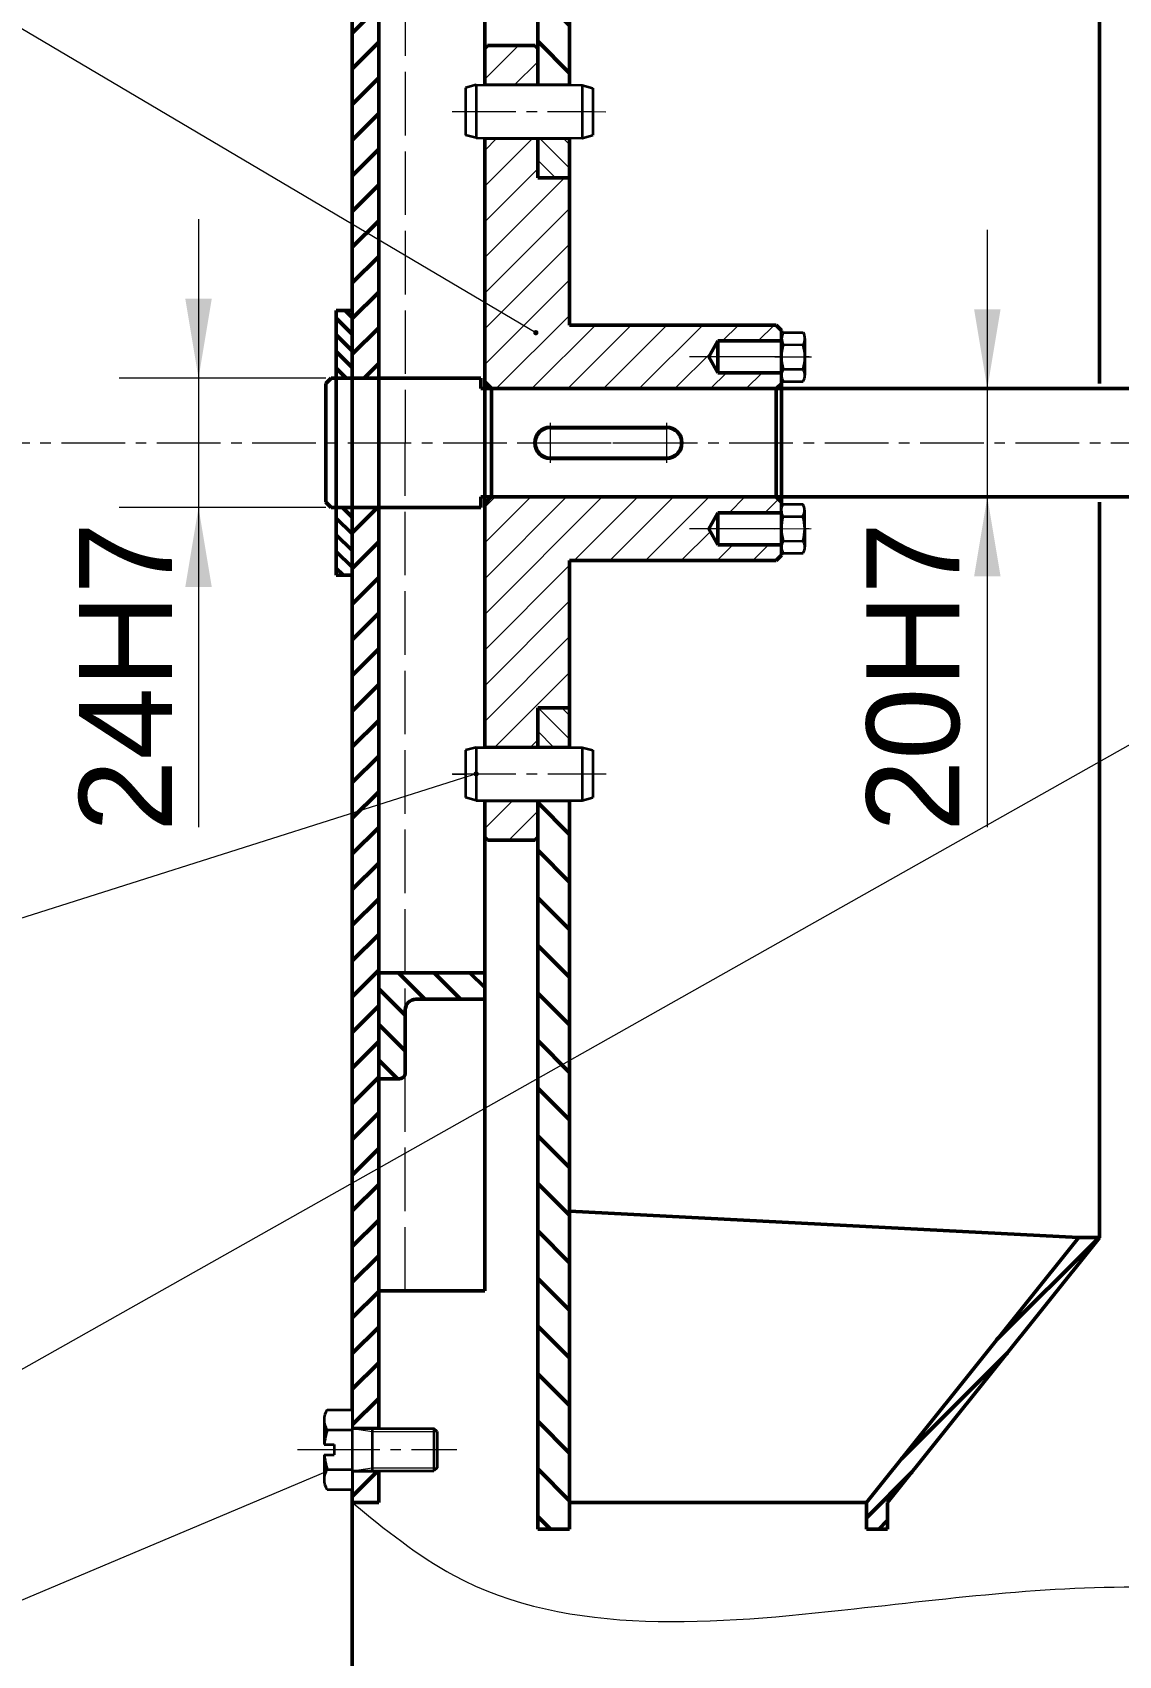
# Model space of a CAD drawing. Header units: millimetres. Extents: x 205 to 2583, y 885 to 2567.
# Drawn here: x 1344.1 to 1549, y 1731.3 to 2037.6 of the extents above; entities that cross this region are included whole.
import ezdxf

# ---------------------------------------------------------------- set-up
doc = ezdxf.new("R2010")
doc.units = ezdxf.units.MM
for name, pattern in [('ACAD_ISO02W100', [15, 12, -3]), ('CENTER', [50.8, 31.75, -6.35, 6.35, -6.35]), ('点画线', [18, 12, -2, 2, -2])]:
    doc.linetypes.add(name, pattern=pattern)
doc.layers.get('0').update_dxf_attribs({"lineweight": 18})
for name, color, linetype, lineweight in [('中心线层', 1, '点画线', 18), ('尺寸线层', 3, 'Continuous', 18), ('点划线', 1, 'CENTER', 18), ('粗实线', 7, 'Continuous', 50), ('粗实线层', 7, 'Continuous', 35), ('细实线层', 7, 'Continuous', 18), ('虚线', 2, 'ACAD_ISO02W100', 18)]:
    doc.layers.add(name, color=color, linetype=linetype, lineweight=lineweight)
doc.styles.get("Standard").update_dxf_attribs({"font": ''})
doc.styles.add('标准', font='', dxfattribs={"width": 0.667})
doc.styles.get('Standard').set_extended_font_data('arial')
doc.styles.get('标准').set_extended_font_data('宋体')
doc.dimstyles.new('工程图样式', dxfattribs={"dimscale": 5, "dimtxt": 3.5, "dimasz": 3, "dimexe": 3, "dimexo": 1, "dimgap": 1, "dimtad": 1, "dimdsep": 46, "dimtxsty": 'Standard', "dimcen": 1.5, "dimdle": 6, "dimaunit": 1, "dimadec": 0, "dimazin": 0, "dimtfac": 1, "dimtmove": 0, "dimatfit": 3, "dimfxl": 1, "dimtolj": 1, "dimarcsym": 0})
doc.dimstyles.new('角度标注', dxfattribs={"dimscale": 5, "dimtxt": 3.5, "dimasz": 3, "dimexe": 3, "dimexo": 1, "dimgap": 1, "dimtad": 1, "dimtih": 1, "dimtoh": 1, "dimdsep": 46, "dimtxsty": 'Standard', "dimcen": 1.5, "dimdle": 6, "dimaunit": 1, "dimadec": 0, "dimazin": 0, "dimtfac": 1, "dimtmove": 0, "dimatfit": 3, "dimfxl": 1, "dimtolj": 1, "dimarcsym": 0})
pattern_1 = [(135, (0, 0), (-1.5715448, -1.5715448), [])]
pattern_2 = [(45, (0, 0), (-3.367596, 3.367596), [])]
pattern_3 = [(135, (0, 0), (-3.367596, -3.367596), [])]
pattern_4 = [(135, (0, 0), (-4.490128, -4.490128), [])]
pattern_5 = [(135, (0, 0), (-2.245064, -2.245064), [])]

# ---------------------------------------------------------------- blocks, each defined once
blk = doc.blocks.new('*X8')
at = {"layer": '尺寸线层', "linetype": 'Continuous'}
for points in [[(1394.4, 1442.94), (1409.4, 1445.44), (1409.4, 1440.44)], [(2119.4, 1442.94), (2104.4, 1445.44), (2104.4, 1440.44)]]:
    blk.add_hatch(color=0, dxfattribs=at).paths.add_polyline_path(points, flags=0)
at = {"layer": '尺寸线层', "color": 0, "linetype": 'Continuous'}
for p, q in [((2119.4, 1955.18), (2119.4, 1427.94)), ((1394.4, 1525.18), (1394.4, 1427.94)), ((1394.4, 1442.94), (2119.4, 1442.94))]:
    blk.add_line(p, q, dxfattribs=at)
at = {"layer": '尺寸线层', "color": 0, "insert": (1756.9, 1456.87), "char_height": 17.5, "width": 76.8826, "attachment_point": 5}
blk.add_mtext('720', dxfattribs=at)
blk = doc.blocks.new('_CAXARROW')
blk.add_hatch(color=0).paths.add_polyline_path([(0, 0), (-1, 0.125), (-1, -0.125)], flags=0)
blk = doc.blocks.new('*X9')
at = {"layer": '中心线层', "linetype": '点画线', "lineweight": 18}
blk.add_line((-2.5, 0), (26.5, 0), dxfattribs=at)
at = {"layer": '粗实线层'}
for p, q in [((2, 5), (0, 4.46)), ((0, 4.46), (0, -4.46)), ((2, 5), (2, -5)), ((2, 5), (22, 5)), ((22, 5), (22, -5)), ((22, 5), (24, 4.46)), ((24, 4.46), (24, -4.46)), ((2, -5), (0, -4.46)), ((2, -5), (22, -5)), ((22, -5), (24, -4.46))]:
    blk.add_line(p, q, dxfattribs=at)
blk = doc.blocks.new('*X10')
at = {"layer": '中心线层', "linetype": '点画线', "lineweight": 18}
blk.add_line((-2.5, 0), (26.5, 0), dxfattribs=at)
at = {"layer": '粗实线层'}
for p, q in [((2, 5), (0, 4.46)), ((0, 4.46), (0, -4.46)), ((2, 5), (2, -5)), ((2, 5), (22, 5)), ((22, 5), (22, -5)), ((22, 5), (24, 4.46)), ((24, 4.46), (24, -4.46)), ((2, -5), (0, -4.46)), ((2, -5), (22, -5)), ((22, -5), (24, -4.46))]:
    blk.add_line(p, q, dxfattribs=at)
blk = doc.blocks.new('*X17')
at = {"layer": '中心线层'}
blk.add_line((0, -1.25), (0, 5.65), dxfattribs=at)
at = {"layer": '粗实线层'}
for p, q in [((-4.62, 0.31), (-4.62, 4.09)), ((-3.46, 4.4), (3.46, 4.4)), ((-2.31, 0.31), (-2.31, 4.09)), ((2.31, 0.31), (2.31, 4.09)), ((4.62, 0.31), (4.62, 4.09)), ((-3.46, 0), (3.46, 0))]:
    blk.add_line(p, q, dxfattribs=at)
for centre, radius, start, end in [((-3.46, 2.09), 2.31, 60, 120), ((0, -4.37), 8.77, 74.7385, 105.2615), ((3.46, 2.09), 2.31, 60, 120), ((-3.46, 2.31), 2.31, 240, 300), ((0, 8.77), 8.77, 254.7385, 285.2615), ((3.46, 2.31), 2.31, 240, 300)]:
    blk.add_arc(centre, radius, start, end, dxfattribs=at)
blk = doc.blocks.new('*X18')
at = {"layer": '中心线层'}
blk.add_line((0, -1.25), (0, 5.65), dxfattribs=at)
at = {"layer": '粗实线层'}
for p, q in [((-4.62, 0.31), (-4.62, 4.09)), ((-3.46, 4.4), (3.46, 4.4)), ((-2.31, 0.31), (-2.31, 4.09)), ((2.31, 0.31), (2.31, 4.09)), ((4.62, 0.31), (4.62, 4.09)), ((-3.46, 0), (3.46, 0))]:
    blk.add_line(p, q, dxfattribs=at)
for centre, radius, start, end in [((-3.46, 2.09), 2.31, 60, 120), ((0, -4.37), 8.77, 74.7385, 105.2615), ((3.46, 2.09), 2.31, 60, 120), ((-3.46, 2.31), 2.31, 240, 300), ((0, 8.77), 8.77, 254.7385, 285.2615), ((3.46, 2.31), 2.31, 240, 300)]:
    blk.add_arc(centre, radius, start, end, dxfattribs=at)
blk = doc.blocks.new('*X30')
at = {"layer": '细实线层', "lineweight": 18}
h = blk.add_hatch(color=0, dxfattribs=at)
edge = h.paths.add_edge_path(flags=0)
edge.add_arc((0, 0), 0.5, 0, 360)
at = {"layer": '细实线层', "color": 0}
for p, q in [((-109.66, 64.78), (-149.66, 64.78)), ((0, 0), (-109.66, 64.78))]:
    blk.add_line(p, q, dxfattribs=at)
at = {"layer": '细实线层', "color": 0, "lineweight": 18, "insert": (-129.66, 69.58), "char_height": 19.777, "width": 70.4, "attachment_point": 8, "line_spacing_factor": 1.15057, "style": '标准'}
blk.add_mtext('\\T1.1;6', dxfattribs=at)
blk = doc.blocks.new('*X31')
at = {"layer": '细实线层', "lineweight": 18}
h = blk.add_hatch(color=0, dxfattribs=at)
edge = h.paths.add_edge_path(flags=0)
edge.add_arc((0, 0), 0.5, 0, 360)
at = {"layer": '细实线层', "color": 0}
for p, q in [((0, 0), (-98.39, -31.22)), ((-98.39, -31.22), (-138.39, -31.22))]:
    blk.add_line(p, q, dxfattribs=at)
at = {"layer": '细实线层', "color": 0, "lineweight": 18, "insert": (-118.39, -26.42), "char_height": 19.553, "width": 70.4, "attachment_point": 8, "line_spacing_factor": 1.15057, "style": '标准'}
blk.add_mtext('\\T1.1;7', dxfattribs=at)
blk = doc.blocks.new('*X32')
at = {"layer": '细实线层', "lineweight": 18}
h = blk.add_hatch(color=0, dxfattribs=at)
edge = h.paths.add_edge_path(flags=0)
edge.add_arc((0, 0), 0.5, 0, 360)
at = {"layer": '细实线层', "color": 0}
for p, q in [((0, 0), (-294.01, -165.76)), ((-294.01, -165.76), (-334.01, -165.76))]:
    blk.add_line(p, q, dxfattribs=at)
at = {"layer": '细实线层', "color": 0, "lineweight": 18, "insert": (-314.01, -160.96), "char_height": 19.777, "width": 70.4, "attachment_point": 8, "line_spacing_factor": 1.15057, "style": '标准'}
blk.add_mtext('\\T1.1;8', dxfattribs=at)
blk = doc.blocks.new('*X33')
at = {"layer": '细实线层', "lineweight": 18}
h = blk.add_hatch(color=0, dxfattribs=at)
edge = h.paths.add_edge_path(flags=0)
edge.add_arc((0, 0), 0.5, 0, 360)
at = {"layer": '细实线层', "color": 0}
for p, q in [((0, 0), (-80.01, -33.74)), ((-80.01, -33.74), (-120.01, -33.74))]:
    blk.add_line(p, q, dxfattribs=at)
at = {"layer": '细实线层', "color": 0, "lineweight": 18, "insert": (-100.01, -28.94), "char_height": 19.777, "width": 70.4, "attachment_point": 8, "line_spacing_factor": 1.15057, "style": '标准'}
blk.add_mtext('\\T1.1;9', dxfattribs=at)
blk = doc.blocks.new('*X34')
at = {"layer": '尺寸线层', "linetype": 'Continuous'}
for points in [[(1375.41, 1972.4), (1377.91, 1987.4), (1372.91, 1987.4)], [(1375.41, 1947.96), (1377.91, 1932.96), (1372.91, 1932.96)]]:
    blk.add_hatch(color=0, dxfattribs=at).paths.add_polyline_path(points, flags=0)
at = {"layer": '尺寸线层', "color": 0, "linetype": 'Continuous'}
for p, q in [((1375.41, 2002.4), (1375.41, 1887.68)), ((1399.4, 1972.4), (1360.41, 1972.4)), ((1399.4, 1947.96), (1360.41, 1947.96))]:
    blk.add_line(p, q, dxfattribs=at)
at = {"layer": '尺寸线层', "color": 0, "insert": (1361.63, 1916), "char_height": 17.5, "width": 113.2431, "attachment_point": 5, "rotation": 90}
blk.add_mtext('24H7', dxfattribs=at)
blk = doc.blocks.new('*X35')
at = {"layer": '尺寸线层', "linetype": 'Continuous'}
for points in [[(1524.23, 1970.4), (1526.73, 1985.4), (1521.73, 1985.4)], [(1524.23, 1949.96), (1526.73, 1934.96), (1521.73, 1934.96)]]:
    blk.add_hatch(color=0, dxfattribs=at).paths.add_polyline_path(points, flags=0)
at = {"layer": '尺寸线层', "color": 0, "linetype": 'Continuous'}
for p, q in [((1524.23, 2000.4), (1524.23, 1887.68)), ((1489.4, 1970.4), (1539.23, 1970.4)), ((1489.4, 1949.96), (1539.23, 1949.96))]:
    blk.add_line(p, q, dxfattribs=at)
at = {"layer": '尺寸线层', "color": 0, "insert": (1510.3, 1916), "char_height": 17.5, "width": 113.2431, "attachment_point": 5, "rotation": 90}
blk.add_mtext('20H7', dxfattribs=at)
blk = doc.blocks.new('*X36')
at = {"layer": '中心线层'}
blk.add_line((-6.8, 0), (17.5, 0), dxfattribs=at)
at = {"layer": '粗实线层'}
for p, q in [((-4.7, 7.51), (0, 7.51)), ((0, 7.51), (0, -7.51)), ((-5.3, 5.63), (-5.3, 1)), ((-4.7, 3.75), (0, 3.75)), ((0, 4), (15.4, 4)), ((3.75, 4), (3.75, -4)), ((16, 3.4), (15.4, 4)), ((15.4, 4), (15.4, -4)), ((16, 3.4), (16, -3.4)), ((-5.3, 1), (-3.4, 1)), ((-3.4, 1), (-3.4, -1)), ((-5.3, -1), (-3.4, -1)), ((-5.3, -1), (-5.3, -5.63)), ((-4.7, -3.75), (0, -3.75)), ((0, -4), (15.4, -4)), ((16, -3.4), (15.4, -4)), ((-4.7, -7.51), (0, -7.51))]:
    blk.add_line(p, q, dxfattribs=at)
for centre, radius, start, end in [((-2.07, 5.63), 3.23, 144.43, 215.57), ((6.7, 0), 12, 161.7761, 175.2198), ((6.7, 0), 12, 184.7802, 198.2239), ((-2.07, -5.63), 3.23, 144.43, 215.57)]:
    blk.add_arc(centre, radius, start, end, dxfattribs=at)
at = {"layer": '细实线层'}
for p, q in [((0, 4), (3.75, 3.4)), ((3.75, 3.4), (16, 3.4)), ((0, -4), (3.75, -3.4)), ((3.75, -3.4), (16, -3.4))]:
    blk.add_line(p, q, dxfattribs=at)
blk = doc.blocks.new('*X38')
at = {"layer": '中心线层'}
for p, q in [((3, 3.75), (3, -3.75)), ((25, -3.75), (25, 3.75))]:
    blk.add_line(p, q, dxfattribs=at)
at = {"layer": '中心线层', "linetype": '点画线', "lineweight": 18}
blk.add_line((-1.5, 0), (29.5, 0), dxfattribs=at)
at = {"layer": '粗实线层'}
for p, q in [((3, 3), (25, 3)), ((3, 2.75), (25, 2.75)), ((3, -2.75), (25, -2.75)), ((3, -3), (25, -3))]:
    blk.add_line(p, q, dxfattribs=at)
for centre, radius, start, end in [((3, 0), 3, 90, 270), ((3, 0), 2.75, 90, 270), ((25, 0), 3, 270, 90), ((25, 0), 2.75, 270, 90)]:
    blk.add_arc(centre, radius, start, end, dxfattribs=at)

msp = doc.modelspace()

# ---------------------------------------------------------------- hatches: boundary and pattern name
at = {"layer": '点划线'}
h = msp.add_hatch(dxfattribs=at)
h.set_pattern_fill('ANSI31', color=3, style=0, pattern_type=0)
h.set_pattern_definition(pattern_5)
h.paths.add_polyline_path([(1439.405, 2010.182), (1445.405, 2010.182), (1445.405, 2017.682), (1439.405, 2017.682)], flags=0)
h = msp.add_hatch(dxfattribs=at)
h.set_pattern_fill('ANSI31', color=3, style=0, pattern_type=0)
h.set_pattern_definition(pattern_5)
h.paths.add_polyline_path([(1445.405, 1910.182), (1439.405, 1910.182), (1439.405, 1902.682), (1445.405, 1902.682)], flags=0)
at = {"layer": '粗实线'}
h = msp.add_hatch(dxfattribs=at)
h.set_pattern_fill('ANSI31', color=3, style=0, pattern_type=0)
h.set_pattern_definition(pattern_4)
h.paths.add_polyline_path([(1445.405, 2165.182), (1439.405, 2165.182), (1439.405, 2035.182), (1439.405, 2034.682), (1439.405, 2027.682), (1445.405, 2027.682)], flags=0)
h = msp.add_hatch(dxfattribs=at)
h.set_pattern_fill('ANSI31', color=3, style=0, pattern_type=0)
h.set_pattern_definition(pattern_2)
h.paths.add_polyline_path([(1409.405, 2146.182), (1404.405, 2146.182), (1404.405, 1980.182), (1404.405, 1972.404), (1409.405, 1972.404), (1409.405, 1980.182)], flags=0)
h = msp.add_hatch(dxfattribs=at)
h.set_pattern_fill('ANSI31', color=3, style=0, pattern_type=0)
h.set_pattern_definition(pattern_1)
h.paths.add_polyline_path([(1404.405, 1985.182), (1401.405, 1985.182), (1401.405, 1972.404), (1404.405, 1972.404)], flags=0)
h = msp.add_hatch(dxfattribs=at)
h.set_pattern_fill('ANSI31', color=3, style=0, pattern_type=0)
h.set_pattern_definition(pattern_1)
h.paths.add_polyline_path([(1404.405, 1947.961), (1401.405, 1947.961), (1401.405, 1935.182), (1404.405, 1935.182), (1404.405, 1940.182)], flags=0)
h = msp.add_hatch(dxfattribs=at)
h.set_pattern_fill('ANSI31', color=3, style=0, pattern_type=0)
h.set_pattern_definition(pattern_2)
h.paths.add_polyline_path([(1409.405, 1940.182), (1409.405, 1947.961), (1404.405, 1947.961), (1404.405, 1940.182), (1404.405, 1774.182), (1409.405, 1774.182)], flags=0)
h = msp.add_hatch(dxfattribs=at)
h.set_pattern_fill('ANSI31', color=3, style=0, pattern_type=0)
h.set_pattern_definition(pattern_4)
h.paths.add_polyline_path([(1445.405, 1755.182), (1439.405, 1755.182), (1439.405, 1885.182), (1439.405, 1885.682), (1439.405, 1892.682), (1445.405, 1892.682)], flags=0)
h = msp.add_hatch(dxfattribs=at)
h.set_pattern_fill('ANSI31', color=3, style=0, pattern_type=0)
h.set_pattern_definition(pattern_3)
edge = h.paths.add_edge_path(flags=0)
edge.add_line((1414.405, 1860.182), (1409.405, 1860.182))
edge.add_line((1409.405, 1860.182), (1409.405, 1840.182))
edge.add_line((1409.405, 1840.182), (1413.405, 1840.182))
edge.add_arc((1413.405, 1841.182), 1, 269.99999, 360.00192)
edge.add_line((1414.405, 1841.182), (1414.405, 1860.182))
h = msp.add_hatch(dxfattribs=at)
h.set_pattern_fill('ANSI31', color=3, style=0, pattern_type=0)
h.set_pattern_definition(pattern_3)
edge = h.paths.add_edge_path(flags=0)
edge.add_line((1429.405, 1860.182), (1414.405, 1860.182))
edge.add_line((1414.405, 1860.182), (1414.405, 1853.182))
edge.add_arc((1416.405, 1853.182), 2, 90, 180, ccw=False)
edge.add_line((1416.405, 1855.182), (1429.405, 1855.182))
edge.add_line((1429.405, 1855.182), (1429.405, 1860.182))
h = msp.add_hatch(dxfattribs=at)
h.set_pattern_fill('ANSI31', color=3, style=0, pattern_type=0)
h.paths.add_polyline_path([(1545.405, 1810.182), (1545.405, 1810.249), (1541.458, 1810.249), (1541.405, 1810.182), (1501.405, 1760.182), (1501.405, 1755.182), (1505.405, 1755.182), (1505.405, 1760.182)], flags=0)
h = msp.add_hatch(dxfattribs=at)
h.set_pattern_fill('ANSI31', color=3, style=0, pattern_type=0)
h.set_pattern_definition(pattern_2)
h.paths.add_polyline_path([(1409.405, 1800.182), (1404.405, 1800.182), (1404.405, 1774.182), (1409.405, 1774.182)], flags=0)
h = msp.add_hatch(dxfattribs=at)
h.set_pattern_fill('ANSI31', color=3, style=0, pattern_type=0)
h.set_pattern_definition(pattern_2)
h.paths.add_polyline_path([(1409.405, 1766.182), (1404.405, 1766.182), (1404.405, 1760.182), (1409.405, 1760.182)], flags=0)
at = {"layer": '虚线'}
h = msp.add_hatch(dxfattribs=at)
h.set_pattern_fill('ANSI31', color=3, style=0, pattern_type=0)
h.set_pattern_definition(pattern_2)
h.paths.add_polyline_path([(1439.405, 2034.682), (1438.905, 2035.182), (1429.905, 2035.182), (1429.405, 2034.682), (1429.405, 2027.682), (1439.405, 2027.682)], flags=0)
h = msp.add_hatch(dxfattribs=at)
h.set_pattern_fill('ANSI31', color=3, style=0, pattern_type=0)
h.set_pattern_definition(pattern_2)
h.paths.add_polyline_path([(1445.405, 2010.182), (1439.405, 2010.182), (1439.405, 2017.682), (1429.405, 2017.682), (1429.405, 1971.682), (1430.683, 1970.404), (1445.405, 1970.404), (1484.405, 1970.404), (1485.405, 1971.404), (1485.405, 1973.404), (1473.405, 1973.404), (1471.673, 1976.404), (1473.405, 1979.404), (1485.405, 1979.404), (1485.405, 1981.404), (1484.405, 1982.404), (1445.405, 1982.404)], flags=0)
h = msp.add_hatch(dxfattribs=at)
h.set_pattern_fill('ANSI31', color=3, style=0, pattern_type=0)
h.set_pattern_definition(pattern_2)
h.paths.add_polyline_path([(1445.405, 1910.182), (1439.405, 1910.182), (1439.405, 1902.682), (1429.405, 1902.682), (1429.405, 1948.682), (1430.683, 1949.961), (1445.405, 1949.961), (1484.405, 1949.961), (1485.405, 1948.961), (1485.405, 1946.961), (1473.405, 1946.961), (1471.673, 1943.961), (1473.405, 1940.961), (1485.405, 1940.961), (1485.405, 1938.961), (1484.405, 1937.961), (1445.405, 1937.961)], flags=0)
h = msp.add_hatch(dxfattribs=at)
h.set_pattern_fill('ANSI31', color=3, style=0, pattern_type=0)
h.set_pattern_definition(pattern_2)
h.paths.add_polyline_path([(1439.405, 1892.682), (1429.405, 1892.682), (1429.405, 1885.682), (1429.905, 1885.182), (1438.905, 1885.182), (1439.405, 1885.682)], flags=0)

# ---------------------------------------------------------------- linework, layer by layer
at = {"layer": '中心线层'}
msp.add_line((1115.554, 1960.182), (2412.232, 1960.182), dxfattribs=at)
at = {"layer": '点划线'}
for p, q in [((1423.336, 2022.682), (1447.558, 2022.682)), ((1490.611, 1976.404), (1468.048, 1976.404)), ((1490.611, 1943.961), (1468.048, 1943.961)), ((1423.336, 1897.682), (1447.558, 1897.682)), ((1394.062, 1770.182), (1424.163, 1770.182))]:
    msp.add_line(p, q, dxfattribs=at)
at = {"layer": '粗实线'}
for p, q in [((1404.405, 2260.182), (1404.405, 1540.183)), ((1439.405, 2165.182), (1439.405, 2035.182)), ((1445.405, 2165.182), (1445.405, 2010.182)), ((1404.405, 2160.182), (1404.405, 1980.182)), ((1409.405, 2160.182), (1409.405, 1980.182)), ((1429.405, 2120.182), (1429.405, 1800.182)), ((1545.405, 1971.404), (1545.405, 2110.182)), ((1429.405, 2034.682), (1429.905, 2035.182)), ((1429.405, 2034.682), (1429.405, 1960.182)), ((1438.905, 2035.182), (1429.905, 2035.182)), ((1438.905, 2035.182), (1439.405, 2034.682)), ((1439.405, 2035.182), (1439.405, 2034.682)), ((1439.405, 2034.682), (1439.405, 2010.182)), ((1439.405, 2034.682), (1439.405, 2010.182)), ((1439.405, 2027.682), (1429.405, 2027.682)), ((1439.405, 2027.682), (1445.405, 2027.682)), ((1429.405, 2017.682), (1439.405, 2017.682)), ((1439.405, 2017.682), (1445.405, 2017.682)), ((1439.405, 2010.182), (1445.405, 2010.182)), ((1445.405, 1982.404), (1445.405, 2010.182)), ((1445.405, 1982.404), (1445.405, 2010.182)), ((1404.405, 1985.182), (1401.405, 1985.182)), ((1401.405, 1985.182), (1401.405, 1935.182)), ((1404.405, 1960.182), (1404.405, 1985.182)), ((1445.405, 1982.404), (1484.405, 1982.404)), ((1484.405, 1982.404), (1485.405, 1981.404)), ((1404.405, 1980.182), (1404.405, 1960.182)), ((1409.405, 1980.182), (1409.405, 1940.182)), ((1429.405, 1980.182), (1429.405, 1960.182)), ((1471.673, 1976.404), (1473.405, 1979.404)), ((1485.405, 1979.404), (1473.405, 1979.404)), ((1473.405, 1979.404), (1473.405, 1973.404)), ((1485.405, 1981.404), (1485.405, 1977.581)), ((1485.405, 1981.404), (1485.405, 1976.404)), ((1485.405, 1976.404), (1485.405, 1979.404)), ((1471.673, 1976.404), (1473.405, 1973.404)), ((1485.405, 1977.581), (1485.405, 1971.404)), ((1473.405, 1973.404), (1485.405, 1973.404)), ((1400.405, 1972.404), (1399.405, 1971.404)), ((1399.405, 1971.404), (1399.405, 1948.961)), ((1401.405, 1972.404), (1400.405, 1972.404)), ((1428.683, 1972.404), (1401.405, 1972.404)), ((1428.683, 1970.404), (1428.683, 1972.404)), ((1430.683, 1970.404), (1428.683, 1970.404)), ((1429.405, 1971.682), (1430.683, 1970.404)), ((1430.683, 1970.404), (1445.405, 1970.404)), ((1430.683, 1970.404), (1430.683, 1960.182)), ((1445.405, 1970.404), (1484.405, 1970.404)), ((1484.405, 1970.404), (1485.405, 1971.404)), ((1484.405, 1970.404), (1484.405, 1960.182)), ((1484.405, 1970.404), (1995.405, 1970.404)), ((1485.405, 1971.404), (1485.405, 1970.404)), ((1485.405, 1970.404), (1485.405, 1960.182)), ((1404.405, 1940.182), (1404.405, 1960.182)), ((1429.405, 1940.182), (1429.405, 1960.182)), ((1429.405, 1885.682), (1429.405, 1960.182)), ((1430.683, 1949.961), (1430.683, 1960.182)), ((1484.405, 1949.961), (1484.405, 1960.182)), ((1485.405, 1949.961), (1485.405, 1960.182)), ((1400.405, 1947.961), (1399.405, 1948.961)), ((1430.683, 1949.961), (1428.683, 1949.961)), ((1428.683, 1949.961), (1428.683, 1947.961)), ((1429.405, 1948.682), (1430.683, 1949.961)), ((1430.683, 1949.961), (1445.405, 1949.961)), ((1445.405, 1949.961), (1484.405, 1949.961)), ((1484.405, 1949.961), (1485.405, 1948.961)), ((1484.405, 1949.961), (1995.405, 1949.961)), ((1485.405, 1948.961), (1485.405, 1949.961)), ((1485.405, 1942.784), (1485.405, 1948.961)), ((1545.405, 1948.961), (1545.405, 1810.182)), ((1401.405, 1947.961), (1400.405, 1947.961)), ((1428.683, 1947.961), (1401.405, 1947.961)), ((1471.673, 1943.961), (1473.405, 1946.961)), ((1473.405, 1940.961), (1473.405, 1946.961)), ((1473.405, 1946.961), (1485.405, 1946.961)), ((1471.673, 1943.961), (1473.405, 1940.961)), ((1485.405, 1938.961), (1485.405, 1943.961)), ((1485.405, 1943.961), (1485.405, 1940.961)), ((1485.405, 1938.961), (1485.405, 1942.784)), ((1404.405, 1760.182), (1404.405, 1940.182)), ((1409.405, 1760.182), (1409.405, 1940.182)), ((1485.405, 1940.961), (1473.405, 1940.961)), ((1484.405, 1937.961), (1485.405, 1938.961)), ((1445.405, 1937.961), (1445.405, 1910.182)), ((1445.405, 1937.961), (1445.405, 1910.182)), ((1445.405, 1937.961), (1484.405, 1937.961)), ((1401.405, 1935.182), (1404.405, 1935.182)), ((1439.405, 1885.682), (1439.405, 1910.182)), ((1439.405, 1885.682), (1439.405, 1910.182)), ((1439.405, 1910.182), (1445.405, 1910.182)), ((1445.405, 1910.182), (1445.405, 1755.182)), ((1429.405, 1902.682), (1439.405, 1902.682)), ((1439.405, 1902.682), (1445.405, 1902.682)), ((1439.405, 1892.682), (1429.405, 1892.682)), ((1439.405, 1892.682), (1445.405, 1892.682)), ((1429.405, 1885.682), (1429.905, 1885.182)), ((1438.905, 1885.182), (1429.905, 1885.182)), ((1438.905, 1885.182), (1439.405, 1885.682)), ((1439.405, 1885.182), (1439.405, 1885.682)), ((1439.405, 1755.182), (1439.405, 1885.182)), ((1414.405, 1860.182), (1409.405, 1860.182)), ((1414.405, 1860.182), (1429.405, 1860.182)), ((1414.405, 1853.182), (1414.405, 1841.182)), ((1416.405, 1855.182), (1429.405, 1855.182)), ((1409.405, 1840.182), (1413.405, 1840.182)), ((1445.405, 1815.214), (1541.458, 1810.249)), ((1541.405, 1810.182), (1501.405, 1760.182)), ((1505.405, 1760.182), (1545.405, 1810.182)), ((1541.405, 1810.182), (1541.458, 1810.249)), ((1541.458, 1810.249), (1545.405, 1810.249)), ((1409.405, 1800.182), (1429.405, 1800.182)), ((1404.405, 1774.182), (1409.405, 1774.182)), ((1404.405, 1770.182), (1404.405, 1766.182)), ((1404.405, 1766.182), (1409.405, 1766.182)), ((1409.405, 1760.182), (1404.405, 1760.182)), ((1445.405, 1760.182), (1501.405, 1760.182)), ((1501.405, 1755.182), (1501.405, 1760.182)), ((1505.405, 1760.182), (1505.405, 1755.182)), ((1439.405, 1755.182), (1445.405, 1755.182)), ((1505.405, 1755.182), (1501.405, 1755.182))]:
    msp.add_line(p, q, dxfattribs=at)
for centre, radius, start, end in [((1416.405, 1853.182), 2, 90, 180), ((1413.405, 1841.182), 1, 270, 0)]:
    msp.add_arc(centre, radius, start, end, dxfattribs=at)
at = {"layer": '细实线层'}
msp.add_open_spline([(1404.405, 1760.182), (1410.579, 1755.16), (1436.695, 1733.916), (1495.171, 1739.31), (1558.354, 1747.354), (1627.286, 1733.542), (1712.466, 1758.979), (1814.219, 1726.09), (1915.034, 1752.997), (1988.279, 1734.021), (2025.153, 1739.287), (2034.405, 1740.932)], degree=3, knots=[0, 0, 0, 0, 23.5493665, 99.615329, 160.0686891, 218.4035452, 306.322509, 418.2766887, 526.1041837, 610.2308144, 638.4225815, 638.4225815, 638.4225815, 638.4225815], dxfattribs=at)
at = {"layer": '虚线'}
for p in [(1414.405, 2120.182), (1414.405, 1800.182)]:
    msp.add_line(p, (1414.405, 1960.182), dxfattribs=at)

# ---------------------------------------------------------------- block references
at = {"layer": '粗实线层'}
msp.add_blockref('*X38', (1438.743, 1960.182), dxfattribs=at)
at = {"layer": '细实线层'}
msp.add_blockref('*X33', (1409.405, 1770.182), dxfattribs=at)

# ---------------------------------------------------------------- dimensions: what is measured, and where the dimension line sits
at = {"layer": '尺寸线层'}
dim = msp.add_linear_dim(base=(1375.412, 1947.961), p1=(1404.405, 1972.404), p2=(1404.405, 1947.961), angle=90, text='24H7', dimstyle='工程图样式', override={"dimscale": 5, "dimsah": 1, "dimtmove": 0, "dimldrblk": '_CAXARROW', "dimtfill": 1}, dxfattribs=at)
dim.commit()
dim.dimension.update_dxf_attribs({"geometry": '*X34', "text_midpoint": (1361.629, 1915.996), "dimtype": 160})
dim = msp.add_linear_dim(base=(2119.405, 1442.944), p1=(1394.405, 1530.183), p2=(2119.405, 1960.182), text='720', dimstyle='角度标注', override={"dimscale": 5, "dimsah": 1, "dimldrblk": '_CAXARROW', "dimtfill": 1}, dxfattribs=at)
dim.commit()
dim.dimension.update_dxf_attribs({"geometry": '*X8', "text_midpoint": (1756.905, 1456.874)})

# ---------------------------------------------------------------- next in the draw order: wipeouts: each hides what was drawn before it
for points in [[(1449.78, 2022.676), (1449.786, 2027.141), (1447.786, 2027.679), (1427.787, 2027.707), (1425.786, 2027.174), (1425.781, 2023.459), (1425.78, 2022.709), (1425.773, 2018.245), (1427.773, 2017.707), (1447.773, 2017.679), (1449.773, 2018.212)], [(1485.693, 1971.783), (1489.475, 1971.767), (1489.475, 1971.767), (1489.708, 1972.323), (1489.789, 1972.92), (1489.789, 1972.92), (1489.805, 1976.384), (1489.82, 1979.848), (1489.82, 1979.848), (1489.744, 1980.446), (1489.516, 1981.004), (1489.516, 1981.004), (1488.205, 1981.01), (1485.734, 1981.021), (1485.734, 1981.021), (1485.501, 1980.465), (1485.42, 1979.868), (1485.42, 1979.868), (1485.405, 1976.404), (1485.389, 1972.94), (1485.389, 1972.94), (1485.465, 1972.341)], [(1485.713, 1939.343), (1489.494, 1939.371), (1489.494, 1939.371), (1489.721, 1939.93), (1489.795, 1940.528), (1489.795, 1940.528), (1489.77, 1943.992), (1489.744, 1947.456), (1489.744, 1947.456), (1489.661, 1948.053), (1489.426, 1948.608), (1489.426, 1948.608), (1488.115, 1948.599), (1485.645, 1948.581), (1485.645, 1948.581), (1485.419, 1948.022), (1485.344, 1947.424), (1485.344, 1947.424), (1485.37, 1943.96), (1485.395, 1940.496), (1485.395, 1940.496), (1485.478, 1939.899)], [(1449.787, 1897.711), (1449.787, 1902.175), (1447.787, 1902.711), (1427.787, 1902.711), (1425.787, 1902.175), (1425.787, 1898.461), (1425.787, 1897.711), (1425.787, 1893.247), (1427.787, 1892.711), (1447.787, 1892.711), (1449.787, 1893.247)]]:
    msp.add_wipeout(points).dxf.layer = '粗实线'

# ---------------------------------------------------------------- next in the draw order: block references
at = {"layer": '粗实线'}
for name, p, rotation in [('*X9', (1425.78, 2022.709), 359.9211756253921), ('*X17', (1485.405, 1976.404), 269.745353767728), ('*X18', (1485.37, 1943.96), 270.4209802281906), ('*X10', (1425.787, 1897.711), 1.925779992584128e-11)]:
    msp.add_blockref(name, p, dxfattribs=dict(at, rotation=rotation))
at = {"layer": '细实线层'}
for name, p in [('*X30', (1439.054, 1980.961)), ('*X32', (1623.405, 1943.961)), ('*X31', (1427.787, 1897.711))]:
    msp.add_blockref(name, p, dxfattribs=at)

# ---------------------------------------------------------------- next in the draw order: dimensions: what is measured, and where the dimension line sits
at = {"layer": '尺寸线层'}
dim = msp.add_linear_dim(base=(1524.227, 1949.961), p1=(1484.405, 1970.404), p2=(1484.405, 1949.961), angle=270, text='20H7', dimstyle='工程图样式', override={"dimscale": 5, "dimsah": 1, "dimtmove": 0, "dimldrblk": '_CAXARROW', "dimtfill": 1}, dxfattribs=at)
dim.commit()
dim.dimension.update_dxf_attribs({"geometry": '*X35', "text_midpoint": (1510.297, 1915.996), "dimtype": 160})

# ---------------------------------------------------------------- next in the draw order: wipeouts: each hides what was drawn before it
msp.add_wipeout([(1420.405, 1770.182), (1420.405, 1773.582), (1419.805, 1774.182), (1408.155, 1774.182), (1404.405, 1774.182), (1404.405, 1777.688), (1399.706, 1777.688), (1399.706, 1777.688), (1399.671, 1777.637), (1399.636, 1777.585), (1399.602, 1777.532), (1399.569, 1777.479), (1399.537, 1777.425), (1399.506, 1777.371), (1399.477, 1777.316), (1399.448, 1777.26), (1399.42, 1777.204), (1399.394, 1777.147), (1399.369, 1777.09), (1399.344, 1777.032), (1399.321, 1776.974), (1399.299, 1776.915), (1399.278, 1776.856), (1399.259, 1776.797), (1399.24, 1776.737), (1399.223, 1776.677), (1399.207, 1776.617), (1399.192, 1776.556), (1399.178, 1776.495), (1399.165, 1776.434), (1399.154, 1776.372), (1399.143, 1776.31), (1399.134, 1776.248), (1399.126, 1776.186), (1399.12, 1776.124), (1399.114, 1776.062), (1399.11, 1775.999), (1399.107, 1775.937), (1399.105, 1775.874), (1399.105, 1775.812), (1399.105, 1775.812), (1399.105, 1771.208), (1399.105, 1771.182), (1399.146, 1771.182), (1401.005, 1771.182), (1401.005, 1770.182), (1401.005, 1769.182), (1399.146, 1769.182), (1399.105, 1769.182), (1399.105, 1764.553), (1399.105, 1764.553), (1399.105, 1764.491), (1399.107, 1764.428), (1399.11, 1764.366), (1399.114, 1764.303), (1399.12, 1764.241), (1399.126, 1764.179), (1399.134, 1764.117), (1399.143, 1764.055), (1399.154, 1763.993), (1399.165, 1763.931), (1399.178, 1763.87), (1399.192, 1763.809), (1399.207, 1763.748), (1399.223, 1763.688), (1399.24, 1763.628), (1399.259, 1763.568), (1399.278, 1763.509), (1399.299, 1763.45), (1399.321, 1763.391), (1399.344, 1763.333), (1399.369, 1763.275), (1399.394, 1763.218), (1399.42, 1763.161), (1399.448, 1763.105), (1399.477, 1763.049), (1399.506, 1762.994), (1399.537, 1762.94), (1399.569, 1762.886), (1399.602, 1762.833), (1399.636, 1762.78), (1399.671, 1762.728), (1399.706, 1762.677), (1399.706, 1762.677), (1404.405, 1762.677), (1404.405, 1766.182), (1404.405, 1766.182), (1408.155, 1766.182), (1419.805, 1766.182), (1419.805, 1766.182), (1420.405, 1766.782)]).dxf.layer = '粗实线'

# ---------------------------------------------------------------- next in the draw order: block references
at = {"layer": '粗实线', "rotation": 359.9999999999947}
msp.add_blockref('*X36', (1404.405, 1770.182), dxfattribs=at)

doc.saveas('drawing.dxf')
